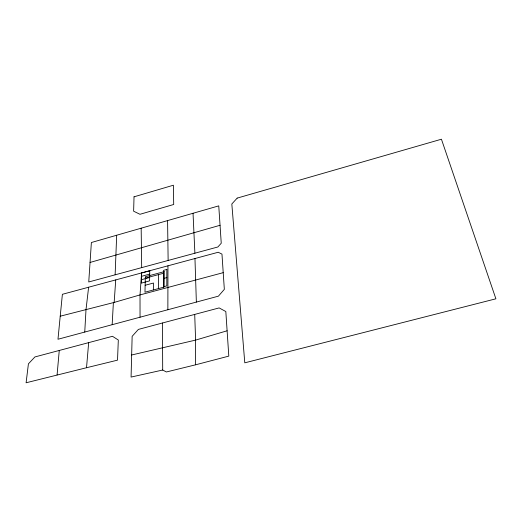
<?xml version="1.0" encoding="UTF-8"?>
<svg xmlns="http://www.w3.org/2000/svg" width="522" height="522" viewBox="0 0 522 522"><rect width="100%" height="100%" fill="white"/><g stroke="black" fill="none" stroke-linecap="round" stroke-linejoin="round"><path stroke-width="0.78" d="M195.6 364.806L228.806 356.115L225.824 311.53L219.129 307.915L138.376 329.408L132.144 336.344L131.074 377.067L162.701 370.033L166.387 371.971L195.6 364.806L195.613 340.103L194.706 314.407M167.862 309.735L167.953 265.822M163.595 287.224L163.68 273.221L145.305 278.154M158.401 288.614L158.531 274.605M153.357 289.958L153.461 283.035L145.142 285.273M115.127 274.826L116.674 235.239L218.757 205.87L221.243 243.239L217.863 246.984L88.747 281.971L91.376 242.521L116.674 235.239M84.747 332.057L86.006 309.618L88.616 287.231M112.158 324.697L113.385 302.623M60.219 316.202L62.386 294.304L218.216 252.257L221.967 254.11L224.336 289.351L218.418 296.157L57.981 339.248L60.219 316.202L114.161 302.427L115.734 279.909M141.586 272.934L140.02 294.917L140.04 317.213M86.521 367.729L117.522 360.147L118.318 340.011L112.478 336.298L34.909 356.944L28.416 363.841L26.1 382.783L86.521 367.729L88.668 342.634M57.081 374.933L59.26 350.464M227.103 330.791L195.613 340.103L131.648 354.993M114.161 302.427L140.02 294.917L223.22 272.66M90.052 262.449L220.056 225.276M141.495 276.334L149.71 274.102M141.403 279.714L149.651 277.482M163.49 278.5L166.831 277.6M193.036 213.27L194.889 253.203M194.96 258.534L196.357 302.081M167.582 220.591L168.136 260.458M141.168 228.199L141.684 267.623M162.701 370.033L162.459 322.994M166.838 269.456L166.825 285.88L163.451 286.787L163.523 270.357L166.838 269.456M164.208 271.636L164.149 287.074L144.979 292.203L145.338 276.745L164.208 271.636M149.775 270.748L149.586 280.888L141.312 283.12L141.586 272.98L149.775 270.748M134.03 196.82L133.632 211.214L139.987 214.288L173.702 204.487L173.389 185.219L134.03 196.82M237.184 198.106L231.827 203.991L244.785 362.829L495.9 298.806L441.429 139.217L237.184 198.106"/></g></svg>
